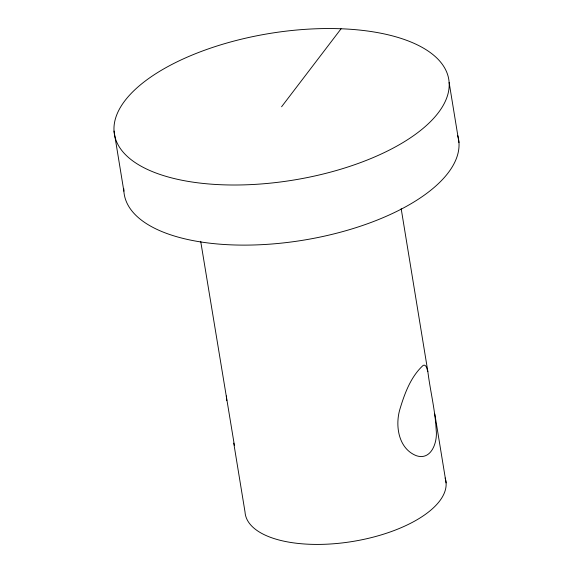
<?xml version="1.0" encoding="UTF-8"?>
<svg xmlns="http://www.w3.org/2000/svg" width="573" height="573" viewBox="0 0 573 573"><rect width="100%" height="100%" fill="white"/><g stroke="black" fill="none" stroke-linecap="round" stroke-linejoin="round"><path stroke-width="0.86" d="M281.579 106.771L341.085 28.772M427.845 371.505C426.899 369.456 426.971 366.075 424.521 365.159L423.239 365.323C411.006 376.397 404.774 393.092 400.097 408.592C394.826 425.316 398.314 448.86 416.621 455.8C431.555 460.534 437.665 441.812 436.182 430.151C435.265 410.375 430.266 391.115 427.845 371.505L401.172 208.651M200.693 241.312L234.407 445.35M449.125 82.491A169.415 74.268 -9.3 0 1 202.126 183.324A169.415 74.268 -9.3 0 1 193.481 54.507A169.415 74.268 -9.3 0 1 449.125 82.491L458.966 142.598M434.8 413.978L446.088 482.903M233.741 443.122L245.029 512.047A101.65 44.558 -9.3 0 0 354.186 541.213A101.65 44.558 -9.3 0 0 445.121 477.997M114.034 131.059L123.875 191.167M226.321 395.95L226.786 400.649M457.734 135.636A169.415 74.268 -9.3 0 1 301.649 240.459A169.415 74.268 -9.3 0 1 123.804 188.725"/></g></svg>
